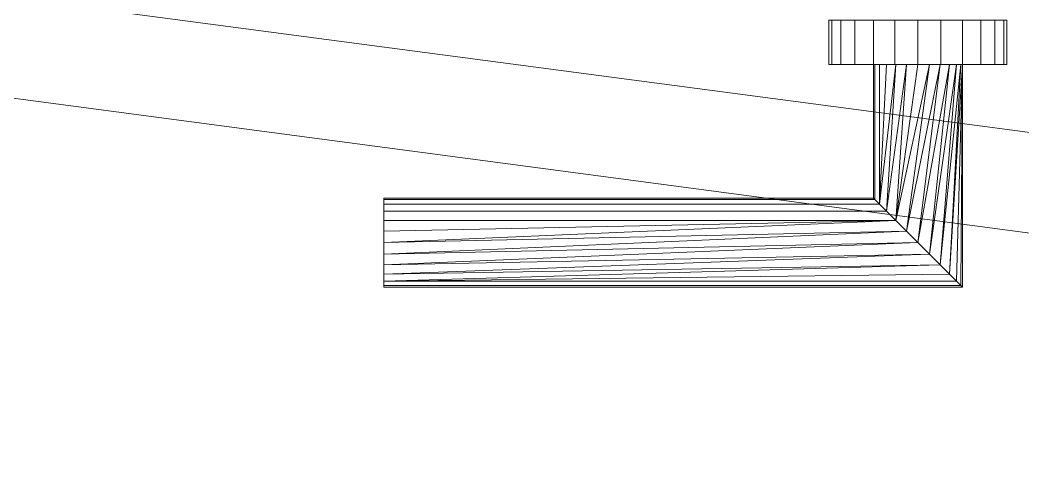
# Model space of a CAD drawing. Header units: millimetres. Extents: x -40035 to 35850, y -22604 to 20487.
# Drawn here: x 23841.5 to 24066.9, y -2227.6 to -2127.7 of the extents above; entities that cross this region are included whole.
import ezdxf

# ---------------------------------------------------------------- set-up
doc = ezdxf.new("R2010")
doc.units = ezdxf.units.MM
for name, color, linetype, lineweight in [('A-DOOR', 31, 'Continuous', 9), ('A-FLOR', 192, 'Continuous', 9), ('A-ROOF', 132, 'Continuous', 9), ('S-FNDN', 32, 'Continuous', 9)]:
    doc.layers.add(name, color=color, linetype=linetype, lineweight=lineweight)

# ---------------------------------------------------------------- blocks, each defined once
blk = doc.blocks.new('Drehflügel 1-flg - Variabel - Drehflügel 1-flg - Variabel-844973-_3D_')
at = {"layer": 'A-DOOR'}
mesh = blk.add_polyface(dxfattribs=at)
corners = [(-410.0000000000098, 106.9346140755706, 999.9999999999976), (-409.6592582629005, 106.9346140755706, 1002.588190451023), (-408.6602540378541, 106.9346140755706, 1004.999999999998), (-407.0710678118754, 106.9346140755706, 1007.071067811863), (-405.0000000000098, 106.9346140755706, 1008.660254037842), (-402.5881904510351, 106.9346140755706, 1009.659258262888), (-400.0000000000098, 106.9346140755706, 1009.999999999997), (-397.4118095489848, 106.9346140755706, 1009.659258262888), (-395.00000000001, 106.9346140755706, 1008.660254037842), (-392.9289321881446, 106.9346140755706, 1007.071067811863), (-391.3397459621657, 106.9346140755706, 1004.999999999997), (-390.3407417371195, 106.9346140755706, 1002.588190451022), (-390.0000000000102, 106.9346140755706, 999.9999999999976), (-390.0000000000102, 136.9346140755694, 999.9999999999976), (-390.3407417371195, 137.2753558126787, 1002.588190451023), (-391.3397459621657, 138.274360037725, 1004.999999999997), (-392.9289321881446, 139.8635462637038, 1007.071067811863), (-395.00000000001, 141.9346140755692, 1008.660254037842), (-397.4118095489848, 144.346423624544, 1009.659258262888), (-400.0000000000098, 146.9346140755692, 1009.999999999997), (-402.5881904510351, 149.5228045265943, 1009.659258262888), (-405.0000000000098, 151.9346140755691, 1008.660254037842), (-407.0710678118754, 154.0056818874346, 1007.071067811863), (-408.6602540378541, 155.5948681134135, 1004.999999999997), (-409.6592582629005, 156.5938723384598, 1002.588190451023), (-410.0000000000098, 156.9346140755692, 999.9999999999976)]
mesh.append_faces([[corners[k] for k in face] for face in [(0, 24, 25)]], dxfattribs={"vtx0": -1})
mesh.append_faces([[corners[k] for k in face] for face in [(7, 17, 6), (10, 15, 9), (21, 2, 20), (22, 1, 21), (6, 17, 5), (3, 20, 2), (4, 19, 3), (20, 3, 19)]], dxfattribs={"vtx0": -1, "vtx1": -1})
mesh.append_faces([[corners[k] for k in face] for face in [(5, 17, 18), (16, 7, 8), (0, 23, 24)]], dxfattribs={"vtx0": -1, "vtx2": -1})
mesh.append_faces([[corners[k] for k in face] for face in [(15, 16, 8), (16, 17, 7), (8, 9, 15), (18, 19, 4), (22, 23, 0), (4, 5, 18), (1, 2, 21), (0, 1, 22)]], dxfattribs={"vtx1": -1, "vtx2": -1})
mesh.append_faces([[corners[k] for k in face] for face in [(14, 15, 10, 11)]], dxfattribs={"vtx1": -1, "vtx3": -1})
mesh.append_faces([[corners[k] for k in face] for face in [(11, 12, 13, 14)]], dxfattribs={"vtx3": -1})
mesh = blk.add_polyface(dxfattribs=at)
corners = [(-390.0000000000102, 106.9346140755706, 999.9999999999976), (-390.3407417371195, 106.9346140755706, 997.4118095489723), (-391.3397459621657, 106.9346140755706, 994.9999999999976), (-392.9289321881446, 106.9346140755706, 992.9289321881323), (-395.00000000001, 106.9346140755706, 991.3397459621533), (-397.4118095489848, 106.9346140755706, 990.3407417371069), (-400.0000000000098, 106.9346140755706, 989.9999999999976), (-402.5881904510351, 106.9346140755706, 990.3407417371069), (-405.00000000001, 106.9346140755706, 991.3397459621533), (-407.0710678118754, 106.9346140755706, 992.9289321881323), (-408.6602540378541, 106.9346140755706, 994.9999999999976), (-409.6592582629005, 106.9346140755706, 997.4118095489723), (-410.0000000000098, 106.9346140755706, 999.9999999999976), (-410.0000000000098, 156.9346140755692, 999.9999999999976), (-409.6592582629005, 156.5938723384598, 997.4118095489723), (-408.6602540378543, 155.5948681134136, 994.9999999999976), (-407.0710678118754, 154.0056818874347, 992.9289321881323), (-405.00000000001, 151.9346140755692, 991.3397459621533), (-402.5881904510351, 149.5228045265944, 990.3407417371069), (-400.00000000001, 146.9346140755693, 989.9999999999976), (-397.4118095489849, 144.3464236245441, 990.3407417371069), (-395.0000000000102, 141.9346140755693, 991.3397459621533), (-392.9289321881446, 139.8635462637039, 992.9289321881323), (-391.3397459621657, 138.274360037725, 994.9999999999976), (-390.3407417371195, 137.2753558126787, 997.4118095489723), (-390.0000000000102, 136.9346140755694, 999.9999999999976)]
mesh.append_faces([[corners[k] for k in face] for face in [(1, 24, 25, 0)]], dxfattribs={"vtx0": -1})
mesh.append_faces([[corners[k] for k in face] for face in [(15, 12, 14), (20, 8, 19), (8, 20, 7), (3, 23, 2), (21, 7, 20)]], dxfattribs={"vtx0": -1, "vtx1": -1})
mesh.append_faces([[corners[k] for k in face] for face in [(11, 16, 17), (10, 17, 18), (17, 10, 11), (9, 18, 19), (21, 6, 7), (2, 23, 24, 1), (22, 4, 5)]], dxfattribs={"vtx0": -1, "vtx2": -1})
mesh.append_faces([[corners[k] for k in face] for face in [(15, 16, 12), (11, 12, 16), (8, 9, 19), (9, 10, 18), (21, 22, 5), (22, 23, 4), (5, 6, 21), (3, 4, 23)]], dxfattribs={"vtx1": -1, "vtx2": -1})
mesh.append_faces([[corners[k] for k in face] for face in [(12, 13, 14)]], dxfattribs={"vtx2": -1})
mesh = blk.add_polyface(dxfattribs=at)
corners = [(-410.0000000000098, 156.9346140755692, 999.9999999999976), (-409.6592582629005, 156.5938723384598, 1002.588190451023), (-408.6602540378541, 155.5948681134135, 1004.999999999997), (-407.0710678118754, 154.0056818874346, 1007.071067811863), (-405.0000000000098, 151.9346140755691, 1008.660254037842), (-402.5881904510351, 149.5228045265943, 1009.659258262888), (-400.0000000000098, 146.9346140755692, 1009.999999999997), (-397.4118095489848, 144.346423624544, 1009.659258262888), (-395.00000000001, 141.9346140755692, 1008.660254037842), (-392.9289321881446, 139.8635462637038, 1007.071067811863), (-391.3397459621657, 138.274360037725, 1004.999999999997), (-390.3407417371195, 137.2753558126787, 1002.588190451023), (-390.0000000000102, 136.9346140755694, 999.9999999999976), (-280.00000000001, 136.9346140755694, 999.9999999999981), (-280.00000000001, 137.2753558126786, 1002.588190451022), (-280.00000000001, 138.2743600377251, 1004.999999999998), (-280.00000000001, 139.8635462637037, 1007.071067811863), (-280.00000000001, 141.9346140755693, 1008.660254037842), (-280.00000000001, 144.3464236245441, 1009.659258262888), (-280.00000000001, 146.9346140755692, 1009.999999999997), (-280.00000000001, 149.5228045265943, 1009.659258262888), (-280.00000000001, 151.934614075569, 1008.660254037842), (-280.00000000001, 154.0056818874347, 1007.071067811863), (-280.00000000001, 155.5948681134134, 1004.999999999998), (-280.00000000001, 156.5938723384599, 1002.588190451022), (-280.00000000001, 156.9346140755692, 999.9999999999981)]
mesh.append_faces([[corners[k] for k in face] for face in [(1, 24, 25, 0)]], dxfattribs={"vtx0": -1})
mesh.append_faces([[corners[k] for k in face] for face in [(3, 23, 2), (4, 23, 3)]], dxfattribs={"vtx0": -1, "vtx1": -1})
mesh.append_faces([[corners[k] for k in face] for face in [(11, 14, 15, 10), (9, 16, 17, 8), (10, 15, 16, 9), (8, 17, 18), (2, 23, 24, 1), (22, 4, 5), (20, 6, 7)]], dxfattribs={"vtx0": -1, "vtx2": -1})
mesh.append_faces([[corners[k] for k in face] for face in [(7, 8, 19), (19, 20, 7), (18, 19, 8), (21, 22, 5), (20, 21, 6), (22, 23, 4), (5, 6, 21)]], dxfattribs={"vtx1": -1, "vtx2": -1})
mesh.append_faces([[corners[k] for k in face] for face in [(12, 13, 14, 11)]], dxfattribs={"vtx2": -1})
mesh = blk.add_polyface(dxfattribs=at)
corners = [(-390.0000000000102, 136.9346140755694, 999.9999999999976), (-390.3407417371195, 137.2753558126787, 997.4118095489723), (-391.3397459621658, 138.274360037725, 994.9999999999976), (-392.9289321881446, 139.8635462637039, 992.9289321881323), (-395.0000000000102, 141.9346140755693, 991.3397459621533), (-397.4118095489849, 144.3464236245441, 990.3407417371069), (-400.00000000001, 146.9346140755693, 989.9999999999976), (-402.5881904510351, 149.5228045265944, 990.3407417371069), (-405.00000000001, 151.9346140755692, 991.3397459621533), (-407.0710678118754, 154.0056818874347, 992.9289321881323), (-408.6602540378543, 155.5948681134136, 994.9999999999976), (-409.6592582629005, 156.5938723384598, 997.4118095489723), (-410.0000000000098, 156.9346140755692, 999.9999999999976), (-280.00000000001, 156.9346140755692, 999.9999999999981), (-280.00000000001, 156.5938723384598, 997.411809548972), (-280.00000000001, 155.5948681134137, 994.9999999999981), (-280.00000000001, 154.0056818874345, 992.928932188132), (-280.00000000001, 151.9346140755694, 991.3397459621533), (-280.00000000001, 149.5228045265945, 990.3407417371069), (-280.00000000001, 146.9346140755693, 989.9999999999976), (-280.00000000001, 144.346423624544, 990.3407417371069), (-280.00000000001, 141.9346140755692, 991.3397459621533), (-280.00000000001, 139.863546263704, 992.928932188132), (-280.00000000001, 138.2743600377249, 994.9999999999976), (-280.00000000001, 137.2753558126788, 997.411809548972), (-280.00000000001, 136.9346140755694, 999.9999999999981)]
mesh.append_faces([[corners[k] for k in face] for face in [(7, 17, 6), (9, 15, 8), (6, 18, 5), (5, 19, 4)]], dxfattribs={"vtx0": -1, "vtx1": -1})
mesh.append_faces([[corners[k] for k in face] for face in [(5, 18, 19)]], dxfattribs={"vtx0": -1, "vtx2": -1})
mesh.append_faces([[corners[k] for k in face] for face in [(13, 14, 11, 12)]], dxfattribs={"vtx1": -1})
mesh.append_faces([[corners[k] for k in face] for face in [(16, 17, 7), (15, 16, 8), (7, 8, 16), (9, 10, 15), (17, 18, 6), (20, 21, 4), (19, 20, 4)]], dxfattribs={"vtx1": -1, "vtx2": -1})
mesh.append_faces([[corners[k] for k in face] for face in [(14, 15, 10, 11), (21, 22, 3, 4), (23, 24, 1, 2), (22, 23, 2, 3)]], dxfattribs={"vtx1": -1, "vtx3": -1})
mesh.append_faces([[corners[k] for k in face] for face in [(24, 25, 0, 1)]], dxfattribs={"vtx3": -1})
mesh = blk.add_polyface(dxfattribs=at)
corners = [(-280.00000000001, 136.9346140755694, 999.9999999999981), (-280.00000000001, 137.2753558126788, 997.411809548972), (-280.00000000001, 138.2743600377249, 994.9999999999981), (-280.00000000001, 139.863546263704, 992.928932188132), (-280.00000000001, 141.9346140755692, 991.3397459621533), (-280.00000000001, 144.346423624544, 990.3407417371069), (-280.00000000001, 146.9346140755693, 989.9999999999976), (-280.00000000001, 149.5228045265945, 990.3407417371069), (-280.00000000001, 151.9346140755694, 991.3397459621533), (-280.00000000001, 154.0056818874345, 992.9289321881323), (-280.00000000001, 155.5948681134136, 994.9999999999981), (-280.00000000001, 156.5938723384598, 997.411809548972), (-280.00000000001, 156.9346140755692, 999.9999999999981), (-280.00000000001, 156.5938723384599, 1002.588190451022), (-280.00000000001, 155.5948681134134, 1004.999999999998), (-280.00000000001, 154.0056818874347, 1007.071067811863), (-280.00000000001, 151.934614075569, 1008.660254037842), (-280.00000000001, 149.5228045265943, 1009.659258262888), (-280.00000000001, 146.9346140755692, 1009.999999999997), (-280.00000000001, 144.3464236245441, 1009.659258262888), (-280.00000000001, 141.9346140755694, 1008.660254037842), (-280.00000000001, 139.8635462637037, 1007.071067811863), (-280.00000000001, 138.2743600377251, 1004.999999999998), (-280.00000000001, 137.2753558126786, 1002.588190451022)]
mesh.append_faces([[corners[k] for k in face] for face in [(17, 15, 16)]], dxfattribs={"vtx0": -1})
mesh.append_faces([[corners[k] for k in face] for face in [(21, 9, 17, 20)]], dxfattribs={"vtx0": -1, "vtx1": -1, "vtx2": -1})
mesh.append_faces([[corners[k] for k in face] for face in [(9, 21, 2, 5)]], dxfattribs={"vtx0": -1, "vtx1": -1, "vtx2": -1, "vtx3": -1})
mesh.append_faces([[corners[k] for k in face] for face in [(17, 13, 14, 15)]], dxfattribs={"vtx0": -1, "vtx3": -1})
mesh.append_faces([[corners[k] for k in face] for face in [(4, 5, 2, 3)]], dxfattribs={"vtx1": -1})
mesh.append_faces([[corners[k] for k in face] for face in [(5, 6, 9)]], dxfattribs={"vtx1": -1, "vtx2": -1})
mesh.append_faces([[corners[k] for k in face] for face in [(9, 10, 13, 17)]], dxfattribs={"vtx1": -1, "vtx2": -1, "vtx3": -1})
mesh.append_faces([[corners[k] for k in face] for face in [(7, 8, 9, 6)]], dxfattribs={"vtx2": -1})
mesh.append_faces([[corners[k] for k in face] for face in [(0, 1, 2, 21)]], dxfattribs={"vtx2": -1, "vtx3": -1})
mesh.append_faces([[corners[k] for k in face] for face in [(10, 11, 12, 13), (17, 18, 19, 20), (21, 22, 23, 0)]], dxfattribs={"vtx3": -1})
mesh = blk.add_polyface(dxfattribs=at)
corners = [(-420.0000000000098, 106.9346140755706, 999.9999999999976), (-419.3185165257913, 106.9346140755706, 1005.176380902048), (-417.3205080756987, 106.9346140755706, 1009.999999999998), (-414.1421356237408, 106.9346140755706, 1014.142135623728), (-410.0000000000098, 106.9346140755706, 1017.320508075686), (-405.1763809020603, 106.9346140755706, 1019.318516525779), (-400.0000000000098, 106.9346140755706, 1019.999999999998), (-394.8236190979595, 106.9346140755706, 1019.318516525779), (-390.0000000000098, 106.9346140755706, 1017.320508075686), (-385.8578643762792, 106.9346140755706, 1014.142135623728), (-382.6794919243212, 106.9346140755706, 1009.999999999997), (-380.6814834742286, 106.9346140755706, 1005.176380902048), (-380.00000000001, 106.9346140755706, 999.9999999999976), (-380.6814834742286, 106.9346140755706, 994.8236190979469), (-382.6794919243213, 106.9346140755706, 989.9999999999976), (-385.8578643762792, 106.9346140755706, 985.8578643762663), (-390.0000000000102, 106.9346140755706, 982.6794919243088), (-394.8236190979597, 106.9346140755706, 980.6814834742163), (-400.0000000000102, 106.9346140755706, 979.9999999999976), (-405.1763809020604, 106.9346140755706, 980.6814834742163), (-410.00000000001, 106.9346140755706, 982.6794919243088), (-414.142135623741, 106.9346140755706, 985.8578643762668), (-417.3205080756988, 106.9346140755706, 989.9999999999976), (-419.3185165257913, 106.9346140755706, 994.8236190979472)]
mesh.append_faces([[corners[k] for k in face] for face in [(7, 5, 6), (16, 13, 14, 15), (21, 19, 20)]], dxfattribs={"vtx0": -1})
mesh.append_faces([[corners[k] for k in face] for face in [(11, 16, 9, 10)]], dxfattribs={"vtx0": -1, "vtx1": -1})
mesh.append_faces([[corners[k] for k in face] for face in [(9, 21, 4, 5)]], dxfattribs={"vtx0": -1, "vtx1": -1, "vtx3": -1})
mesh.append_faces([[corners[k] for k in face] for face in [(16, 11, 12, 13)]], dxfattribs={"vtx0": -1, "vtx3": -1})
mesh.append_faces([[corners[k] for k in face] for face in [(0, 1, 4, 21), (16, 17, 21, 9)]], dxfattribs={"vtx1": -1, "vtx2": -1, "vtx3": -1})
mesh.append_faces([[corners[k] for k in face] for face in [(2, 3, 4, 1)]], dxfattribs={"vtx2": -1})
mesh.append_faces([[corners[k] for k in face] for face in [(7, 8, 9, 5), (17, 18, 19, 21)]], dxfattribs={"vtx2": -1, "vtx3": -1})
mesh.append_faces([[corners[k] for k in face] for face in [(21, 22, 23, 0)]], dxfattribs={"vtx3": -1})
mesh = blk.add_polyface(dxfattribs=at)
corners = [(-380.00000000001, 96.93461407557061, 999.9999999999976), (-380.6814834742287, 96.93461407557061, 994.8236190979469), (-382.6794919243213, 96.93461407557061, 989.9999999999973), (-385.8578643762792, 96.93461407557061, 985.8578643762663), (-390.0000000000102, 96.93461407557061, 982.6794919243088), (-394.8236190979598, 96.93461407557061, 980.6814834742163), (-400.0000000000102, 96.93461407557061, 979.9999999999976), (-405.1763809020605, 96.93461407557061, 980.6814834742163), (-410.00000000001, 96.93461407557061, 982.6794919243089), (-414.1421356237411, 96.93461407557061, 985.8578643762668), (-417.3205080756988, 96.93461407557061, 989.9999999999981), (-419.3185165257913, 96.93461407557061, 994.8236190979477), (-420.0000000000098, 96.93461407557061, 999.9999999999976), (-420.0000000000098, 106.9346140755706, 999.9999999999976), (-419.3185165257913, 106.9346140755706, 994.8236190979477), (-417.3205080756988, 106.9346140755706, 989.9999999999981), (-414.1421356237411, 106.9346140755706, 985.8578643762668), (-410.00000000001, 106.9346140755706, 982.6794919243089), (-405.1763809020605, 106.9346140755706, 980.6814834742163), (-400.0000000000102, 106.9346140755706, 979.9999999999976), (-394.8236190979598, 106.9346140755706, 980.6814834742163), (-390.0000000000102, 106.9346140755706, 982.6794919243088), (-385.8578643762792, 106.9346140755706, 985.8578643762663), (-382.6794919243213, 106.9346140755706, 989.9999999999973), (-380.6814834742287, 106.9346140755706, 994.8236190979469), (-380.00000000001, 106.9346140755706, 999.9999999999976)]
mesh.append_faces([[corners[k] for k in face] for face in [(13, 14, 11, 12), (0, 1, 24, 25)]], dxfattribs={"vtx1": -1})
mesh.append_faces([[corners[k] for k in face] for face in [(14, 15, 10, 11), (16, 17, 8, 9), (15, 16, 9, 10), (17, 18, 7, 8), (6, 7, 18, 19), (19, 20, 5, 6), (20, 21, 4, 5), (22, 23, 2, 3), (21, 22, 3, 4), (23, 24, 1, 2)]], dxfattribs={"vtx1": -1, "vtx3": -1})
mesh = blk.add_polyface(dxfattribs=at)
corners = [(-420.0000000000098, 96.93461407557061, 999.9999999999976), (-419.3185165257913, 96.93461407557061, 1005.176380902048), (-417.3205080756987, 96.93461407557061, 1009.999999999998), (-414.1421356237408, 96.93461407557061, 1014.142135623728), (-410.0000000000098, 96.93461407557061, 1017.320508075686), (-405.1763809020603, 96.93461407557061, 1019.318516525779), (-400.0000000000098, 96.93461407557061, 1019.999999999998), (-394.8236190979595, 96.93461407557061, 1019.318516525779), (-390.0000000000098, 96.93461407557061, 1017.320508075686), (-385.8578643762788, 96.93461407557061, 1014.142135623728), (-382.6794919243212, 96.93461407557061, 1009.999999999997), (-380.6814834742286, 96.93461407557061, 1005.176380902048), (-380.00000000001, 96.93461407557061, 999.9999999999976), (-380.00000000001, 106.9346140755706, 999.9999999999976), (-380.6814834742286, 106.9346140755706, 1005.176380902048), (-382.6794919243212, 106.9346140755706, 1009.999999999997), (-385.8578643762788, 106.9346140755706, 1014.142135623728), (-390.0000000000098, 106.9346140755706, 1017.320508075686), (-394.8236190979595, 106.9346140755706, 1019.318516525779), (-400.0000000000098, 106.9346140755706, 1019.999999999998), (-405.1763809020603, 106.9346140755706, 1019.318516525779), (-410.0000000000098, 106.9346140755706, 1017.320508075686), (-414.1421356237408, 106.9346140755706, 1014.142135623728), (-417.3205080756987, 106.9346140755706, 1009.999999999998), (-419.3185165257913, 106.9346140755706, 1005.176380902048), (-420.0000000000098, 106.9346140755706, 999.9999999999976)]
mesh.append_faces([[corners[k] for k in face] for face in [(13, 14, 11, 12), (0, 1, 24, 25)]], dxfattribs={"vtx1": -1})
mesh.append_faces([[corners[k] for k in face] for face in [(14, 15, 10, 11), (16, 17, 8, 9), (15, 16, 9, 10), (17, 18, 7, 8), (6, 7, 18, 19), (19, 20, 5, 6), (20, 21, 4, 5), (22, 23, 2, 3), (21, 22, 3, 4), (23, 24, 1, 2)]], dxfattribs={"vtx1": -1, "vtx3": -1})
mesh = blk.add_polyface(dxfattribs=at)
corners = [(-390.0000000000102, 106.9346140755706, 999.9999999999976), (-390.3407417371195, 106.9346140755706, 1002.588190451023), (-391.3397459621657, 106.9346140755706, 1004.999999999997), (-392.9289321881446, 106.9346140755706, 1007.071067811863), (-395.00000000001, 106.9346140755706, 1008.660254037842), (-397.4118095489848, 106.9346140755706, 1009.659258262888), (-400.0000000000098, 106.9346140755706, 1009.999999999997), (-402.5881904510351, 106.9346140755706, 1009.659258262888), (-405.0000000000098, 106.9346140755706, 1008.660254037842), (-407.0710678118754, 106.9346140755706, 1007.071067811863), (-408.6602540378541, 106.9346140755706, 1004.999999999997), (-409.6592582629005, 106.9346140755706, 1002.588190451023), (-410.0000000000098, 106.9346140755706, 999.9999999999976), (-409.6592582629005, 106.9346140755706, 997.4118095489723), (-408.6602540378541, 106.9346140755706, 994.9999999999976), (-407.0710678118754, 106.9346140755706, 992.9289321881323), (-405.00000000001, 106.9346140755706, 991.3397459621533), (-402.5881904510351, 106.9346140755706, 990.3407417371069), (-400.0000000000098, 106.9346140755706, 989.9999999999976), (-397.4118095489848, 106.9346140755706, 990.3407417371069), (-395.00000000001, 106.9346140755706, 991.3397459621533), (-392.9289321881446, 106.9346140755706, 992.9289321881323), (-391.3397459621657, 106.9346140755706, 994.9999999999976), (-390.3407417371195, 106.9346140755706, 997.4118095489723)]
mesh.append_faces([[corners[k] for k in face] for face in [(10, 16, 8, 9), (11, 14, 10)]], dxfattribs={"vtx0": -1, "vtx1": -1})
mesh.append_faces([[corners[k] for k in face] for face in [(8, 20, 23, 0)]], dxfattribs={"vtx0": -1, "vtx1": -1, "vtx3": -1})
mesh.append_faces([[corners[k] for k in face] for face in [(4, 7, 8, 0)]], dxfattribs={"vtx0": -1, "vtx2": -1, "vtx3": -1})
mesh.append_faces([[corners[k] for k in face] for face in [(13, 14, 11, 12), (3, 4, 2)]], dxfattribs={"vtx1": -1})
mesh.append_faces([[corners[k] for k in face] for face in [(1, 2, 4, 0)]], dxfattribs={"vtx1": -1, "vtx2": -1})
mesh.append_faces([[corners[k] for k in face] for face in [(16, 17, 20, 8)]], dxfattribs={"vtx1": -1, "vtx2": -1, "vtx3": -1})
mesh.append_faces([[corners[k] for k in face] for face in [(5, 6, 7, 4)]], dxfattribs={"vtx2": -1})
mesh.append_faces([[corners[k] for k in face] for face in [(14, 15, 16, 10)]], dxfattribs={"vtx2": -1, "vtx3": -1})
mesh.append_faces([[corners[k] for k in face] for face in [(17, 18, 19, 20), (20, 21, 22, 23)]], dxfattribs={"vtx3": -1})
mesh = blk.add_polyface(dxfattribs=at)
corners = [(-420.0000000000098, 96.93461407557061, 999.9999999999976), (-419.3185165257913, 96.93461407557061, 994.8236190979472), (-417.3205080756988, 96.93461407557061, 989.9999999999976), (-414.142135623741, 96.93461407557061, 985.8578643762668), (-410.00000000001, 96.93461407557061, 982.6794919243088), (-405.1763809020604, 96.93461407557061, 980.6814834742163), (-400.0000000000102, 96.93461407557061, 979.9999999999976), (-394.8236190979597, 96.93461407557061, 980.6814834742163), (-390.0000000000102, 96.93461407557061, 982.6794919243088), (-385.8578643762792, 96.93461407557061, 985.8578643762663), (-382.6794919243213, 96.93461407557061, 989.9999999999976), (-380.6814834742286, 96.93461407557061, 994.8236190979469), (-380.00000000001, 96.93461407557061, 999.9999999999976), (-380.6814834742286, 96.93461407557061, 1005.176380902048), (-382.6794919243212, 96.93461407557061, 1009.999999999997), (-385.8578643762792, 96.93461407557061, 1014.142135623728), (-390.0000000000098, 96.93461407557061, 1017.320508075686), (-394.8236190979595, 96.93461407557061, 1019.318516525779), (-400.0000000000098, 96.93461407557061, 1019.999999999998), (-405.1763809020603, 96.93461407557061, 1019.318516525779), (-410.0000000000098, 96.93461407557061, 1017.320508075686), (-414.1421356237408, 96.93461407557061, 1014.142135623728), (-417.3205080756987, 96.93461407557061, 1009.999999999998), (-419.3185165257913, 96.93461407557061, 1005.176380902048)]
mesh.append_faces([[corners[k] for k in face] for face in [(10, 8, 9), (5, 3, 4), (22, 20, 21)]], dxfattribs={"vtx0": -1})
mesh.append_faces([[corners[k] for k in face] for face in [(13, 8, 12), (17, 19, 15, 16)]], dxfattribs={"vtx0": -1, "vtx1": -1})
mesh.append_faces([[corners[k] for k in face] for face in [(3, 15, 20, 0)]], dxfattribs={"vtx0": -1, "vtx1": -1, "vtx2": -1, "vtx3": -1})
mesh.append_faces([[corners[k] for k in face] for face in [(15, 19, 20)]], dxfattribs={"vtx0": -1, "vtx2": -1})
mesh.append_faces([[corners[k] for k in face] for face in [(3, 7, 8, 15)]], dxfattribs={"vtx0": -1, "vtx2": -1, "vtx3": -1})
mesh.append_faces([[corners[k] for k in face] for face in [(20, 22, 23, 0)]], dxfattribs={"vtx0": -1, "vtx3": -1})
mesh.append_faces([[corners[k] for k in face] for face in [(18, 19, 17)]], dxfattribs={"vtx1": -1})
mesh.append_faces([[corners[k] for k in face] for face in [(11, 12, 8, 10)]], dxfattribs={"vtx1": -1, "vtx2": -1})
mesh.append_faces([[corners[k] for k in face] for face in [(1, 2, 3, 0)]], dxfattribs={"vtx2": -1})
mesh.append_faces([[corners[k] for k in face] for face in [(5, 6, 7, 3), (13, 14, 15, 8)]], dxfattribs={"vtx2": -1, "vtx3": -1})

msp = doc.modelspace()

# ---------------------------------------------------------------- block references
at = {"layer": 'A-DOOR', "rotation": 180}
msp.add_blockref('Drehflügel 1-flg - Variabel - Drehflügel 1-flg - Variabel-844973-_3D_', (23643.30117256149, -2030.728893744429, 4300), dxfattribs=at)

# ---------------------------------------------------------------- meshes
at = {"layer": 'A-FLOR'}
mesh = msp.add_polyface(dxfattribs=at)
corners = [(35708.39259647478, -19572.95317164709, 4299.999999999999), (35708.39259647484, 15367.44769506533, 4299.999999999999), (22023.39259623714, 15367.44769506538, 4299.999999999999), (22023.39259623714, 18917.44769506533, 4299.999999999999), (-33711.60740376364, 18917.44769506551, 4299.999999999999), (-33711.60740376362, 6517.447695065358, 4299.999999999999), (-39715.43777456971, 6517.447695065354, 4299.999999999999), (-39715.43777456971, 2191.31302077162, 4299.999999999999), (-39591.60740376364, 2191.31302077162, 4299.999999999999), (-39591.60740376362, 6397.447695065358, 4299.999999999999), (21318.39259623716, 6397.447695065161, 4299.999999999999), (21318.39259623715, -767.5523049348602, 4299.999999999999), (20018.39259623715, -767.5523049348602, 4299.999999999999), (20018.39259623715, -2467.552304934859, 4299.999999999999), (21083.39259623714, -2467.552304934863, 4299.999999999999), (21083.39259623714, -2287.552304934864, 4299.999999999999), (21318.39259623715, -2287.552304934864, 4299.999999999999), (21318.39259623713, -11702.55230493486, 4299.999999999999), (-39591.60740352523, -11702.55230493466, 4299.999999999999), (-39591.60740352522, -1458.686979228379, 4299.999999999999), (-39715.43777456971, -1458.686979228379, 4299.999999999999), (-39715.43777456971, -11822.55230493464, 4299.999999999999), (-33714.60740376361, -11822.55230493466, 4299.999999999999), (-33714.60740376362, -21222.55230493466, 4299.999999999999), (-31115.50901368769, -21222.55230493467, 4299.999999999999), (-30206.17866242789, -22450.2848884488, 4299.999999999999), (-28926.17866242789, -22450.28488844881, 4299.999999999999), (-27996.51597985033, -21222.5523049345, 4299.999999999999), (-7441.607403525208, -21222.55230493457, 4299.999999999999), (-6513.119142610258, -22476.15094458888, 4299.999999999999), (-5153.119142610255, -22476.15094458888, 4299.999999999999), (-4203.870185739985, -21222.55230493458, 4299.999999999999), (16285.39259623638, -21222.55230493465, 4299.999999999999), (17201.97716149857, -22460.07916715749, 4299.999999999999), (18551.82768878314, -22460.07916715749, 4299.999999999999), (19488.90678723186, -21222.55230493484, 4299.999999999999), (22024.56222566872, -21222.55230493485, 4299.999999999999), (22024.56222566872, -19572.95317164704, 4299.999999999999), (22144.56222566872, -19572.95317164704, 4299.999999999999), (22144.56222566872, -11942.55230493466, 4299.999999999999), (28098.39259647479, -11942.55230493465, 4299.999999999999), (28098.39259647479, 6606.483792312207, 4299.999999999999), (22168.90832943374, 6606.483792312207, 4299.999999999999), (22168.90832943374, 7667.447695065356, 4299.999999999999), (28098.39259647479, 7667.447695065356, 4299.999999999999), (28098.39259647479, 7684.409219292403, 4299.999999999999), (29453.39259647479, 7684.409219292403, 4299.999999999999), (29453.39259647479, -13074.80095893749, 4299.999999999999), (28098.3925964748, -13074.80095893749, 4299.999999999999), (23360.72511121083, -13074.80095893749, 4299.999999999999), (23360.72511121084, -19572.95317164705, 4299.999999999999), (-33594.60740376361, -12527.55230493466, 4299.999999999999), (-32514.60740376362, -12527.55230493467, 4299.999999999999), (-32514.60740376362, -11942.55230493466, 4299.999999999999), (-28326.7074035267, -11942.55230493466, 4299.999999999999), (-28326.70740352671, -14852.55230493466, 4299.999999999999), (-33594.60740376364, -14852.55230493464, 4299.999999999999), (-33591.60740376362, 9482.44769506534, 4299.999999999999), (-28884.60740376362, 9482.447695065324, 4299.999999999999), (-28884.60740376362, 6637.44769506532, 4299.999999999999), (-32514.60740376363, 6637.447695065334, 4299.999999999999), (-32514.60740376363, 7197.447695065356, 4299.999999999999), (-32914.60740376364, 7197.447695065358, 4299.999999999999), (-32914.60740376364, 7162.447695065337, 4299.999999999999), (-33591.60740376364, 7162.447695065343, 4299.999999999999), (-8951.69882743851, 6617.447695065336, 4299.999999999999), (-28414.60740376362, 6617.447695065401, 4299.999999999999), (-28414.60740376362, 9482.447695065342, 4299.999999999999), (-8951.698827438504, 9482.447695065279, 4299.999999999999)]
mesh.append_faces([[corners[k] for k in face] for face in [(9, 6, 7, 8), (63, 60, 61, 62)]], dxfattribs={"vtx0": -1})
mesh.append_faces([[corners[k] for k in face] for face in [(31, 17, 54), (16, 41, 11, 15), (58, 67, 4, 57)]], dxfattribs={"vtx0": -1, "vtx1": -1, "vtx2": -1})
mesh.append_faces([[corners[k] for k in face] for face in [(28, 31, 54, 55), (55, 24, 27, 28), (5, 66, 59, 60)]], dxfattribs={"vtx0": -1, "vtx1": -1, "vtx3": -1})
mesh.append_faces([[corners[k] for k in face] for face in [(56, 23, 24, 55), (18, 21, 22, 17), (42, 10, 11, 41), (65, 9, 10), (16, 40, 41), (2, 45, 46, 1), (59, 66, 67, 58), (5, 64, 57, 4), (9, 5, 6)]], dxfattribs={"vtx0": -1, "vtx2": -1})
mesh.append_faces([[corners[k] for k in face] for face in [(17, 31, 32, 37), (22, 53, 54, 17), (10, 42, 43, 2)]], dxfattribs={"vtx0": -1, "vtx2": -1, "vtx3": -1})
mesh.append_faces([[corners[k] for k in face] for face in [(68, 2, 3, 4)]], dxfattribs={"vtx0": -1, "vtx3": -1})
mesh.append_faces([[corners[k] for k in face] for face in [(20, 21, 18, 19)]], dxfattribs={"vtx1": -1})
mesh.append_faces([[corners[k] for k in face] for face in [(50, 0, 47), (11, 12, 15), (67, 68, 4)]], dxfattribs={"vtx1": -1, "vtx2": -1})
mesh.append_faces([[corners[k] for k in face] for face in [(68, 65, 10, 2), (65, 66, 5, 9), (63, 64, 5, 60)]], dxfattribs={"vtx1": -1, "vtx2": -1, "vtx3": -1})
mesh.append_faces([[corners[k] for k in face] for face in [(39, 40, 16, 17), (46, 47, 0, 1), (56, 51, 22, 23)]], dxfattribs={"vtx1": -1, "vtx3": -1})
mesh.append_faces([[corners[k] for k in face] for face in [(48, 49, 50, 47), (13, 14, 15, 12)]], dxfattribs={"vtx2": -1})
mesh.append_faces([[corners[k] for k in face] for face in [(35, 36, 37, 32), (37, 38, 39, 17), (51, 52, 53, 22), (43, 44, 45, 2)]], dxfattribs={"vtx2": -1, "vtx3": -1})
mesh.append_faces([[corners[k] for k in face] for face in [(32, 33, 34, 35), (28, 29, 30, 31), (24, 25, 26, 27)]], dxfattribs={"vtx3": -1})
mesh = msp.add_polyface(dxfattribs=at)
corners = [(22023.39259623714, 18917.44769506533, 4000), (22023.39259623714, 15367.44769506538, 4000), (35708.39259647484, 15367.44769506533, 4000), (35708.39259647478, -19572.95317164709, 4000), (23360.72511121083, -19572.95317164705, 4000), (23360.72511121083, -13074.80095893749, 4000), (28098.3925964748, -13074.80095893749, 4000), (29453.39259647479, -13074.80095893749, 4000), (29453.39259647479, 7684.409219292403, 4000), (28098.39259647479, 7684.409219292408, 4000), (28098.39259647479, 7667.447695065356, 4000), (22168.90832943374, 7667.447695065356, 4000), (22168.90832943374, 6606.483792312207, 4000), (28098.39259647479, 6606.483792312207, 4000), (28098.3925964748, -11942.55230493465, 4000), (22144.56222566872, -11942.55230493466, 4000), (22144.56222566873, -19572.95317164704, 4000), (22024.56222566872, -19572.95317164704, 4000), (22024.56222566872, -21222.55230493485, 4000), (19488.90678723186, -21222.55230493484, 4000), (18551.82768878314, -22460.07916715749, 4000), (17201.97716149857, -22460.07916715749, 4000), (16285.39259623638, -21222.55230493465, 4000), (-4203.870185739985, -21222.55230493458, 4000), (-5153.119142610255, -22476.15094458888, 4000), (-6513.119142610258, -22476.15094458888, 4000), (-7441.607403525208, -21222.55230493457, 4000), (-27996.51597985033, -21222.5523049345, 4000), (-28926.17866242789, -22450.28488844881, 4000), (-30206.17866242789, -22450.2848884488, 4000), (-31115.50901368769, -21222.55230493467, 4000), (-33714.60740376362, -21222.55230493466, 4000), (-33714.60740376361, -11822.55230493466, 4000), (-39715.43777456971, -11822.55230493464, 4000), (-39715.43777456971, -1458.686979228379, 4000), (-39591.60740352522, -1458.686979228379, 4000), (-39591.60740352523, -11702.55230493466, 4000), (21318.39259623713, -11702.55230493486, 4000), (21318.39259623715, -2287.552304934864, 4000), (21083.39259623714, -2287.552304934862, 4000), (21083.39259623714, -2467.552304934863, 4000), (20018.39259623715, -2467.552304934859, 4000), (20018.39259623715, -767.5523049348602, 4000), (21318.39259623715, -767.5523049348602, 4000), (21318.39259623716, 6397.447695065161, 4000), (-39591.60740376362, 6397.447695065358, 4000), (-39591.60740376364, 2191.31302077162, 4000), (-39715.43777456971, 2191.313020771619, 4000), (-39715.43777456971, 6517.447695065354, 4000), (-33711.60740376362, 6517.447695065358, 4000), (-33711.60740376364, 18917.44769506551, 4000), (-32514.60740376362, -12527.55230493467, 4000), (-33594.60740376361, -12527.55230493466, 4000), (-33594.60740376364, -14852.55230493464, 4000), (-28326.70740352671, -14852.55230493466, 4000), (-28326.7074035267, -11942.55230493466, 4000), (-32514.60740376362, -11942.55230493466, 4000), (-28884.60740376362, 9482.447695065324, 4000), (-33591.60740376362, 9482.447695065335, 4000), (-33591.60740376364, 7162.447695065343, 4000), (-32914.60740376364, 7162.447695065337, 4000), (-32914.60740376364, 7197.447695065358, 4000), (-32514.60740376363, 7197.447695065356, 4000), (-32514.60740376363, 6637.447695065334, 4000), (-28884.60740376362, 6637.44769506532, 4000), (-28414.60740376362, 6617.447695065401, 4000), (-8951.69882743851, 6617.447695065336, 4000), (-8951.698827438504, 9482.447695065279, 4000), (-28414.60740376362, 9482.447695065342, 4000)]
mesh.append_faces([[corners[k] for k in face] for face in [(6, 4, 5), (30, 28, 29), (36, 33, 34, 35)]], dxfattribs={"vtx0": -1})
mesh.append_faces([[corners[k] for k in face] for face in [(33, 36, 32)]], dxfattribs={"vtx0": -1, "vtx1": -1})
mesh.append_faces([[corners[k] for k in face] for face in [(23, 26, 55, 37)]], dxfattribs={"vtx0": -1, "vtx1": -1, "vtx2": -1, "vtx3": -1})
mesh.append_faces([[corners[k] for k in face] for face in [(30, 54, 27, 28), (43, 13, 38, 39), (50, 68, 57, 58)]], dxfattribs={"vtx0": -1, "vtx1": -1, "vtx3": -1})
mesh.append_faces([[corners[k] for k in face] for face in [(7, 3, 4, 6), (38, 14, 15, 37), (3, 7, 8, 2), (53, 31, 32, 52), (39, 42, 43)]], dxfattribs={"vtx0": -1, "vtx2": -1})
mesh.append_faces([[corners[k] for k in face] for face in [(32, 36, 37, 55), (49, 65, 66, 45), (67, 0, 1, 44), (49, 63, 64, 65), (49, 59, 60, 63)]], dxfattribs={"vtx0": -1, "vtx2": -1, "vtx3": -1})
mesh.append_faces([[corners[k] for k in face] for face in [(47, 48, 45, 46), (62, 63, 60, 61)]], dxfattribs={"vtx1": -1})
mesh.append_faces([[corners[k] for k in face] for face in [(55, 56, 32), (13, 14, 38), (66, 67, 44), (44, 45, 66), (48, 49, 45)]], dxfattribs={"vtx1": -1, "vtx2": -1})
mesh.append_faces([[corners[k] for k in face] for face in [(22, 23, 37, 17), (11, 12, 44, 1)]], dxfattribs={"vtx1": -1, "vtx2": -1, "vtx3": -1})
mesh.append_faces([[corners[k] for k in face] for face in [(30, 31, 53, 54), (26, 27, 54, 55), (43, 44, 12, 13), (8, 9, 1, 2), (50, 0, 67, 68), (68, 65, 64, 57), (58, 59, 49, 50)]], dxfattribs={"vtx1": -1, "vtx3": -1})
mesh.append_faces([[corners[k] for k in face] for face in [(20, 21, 22, 19), (24, 25, 26, 23)]], dxfattribs={"vtx2": -1})
mesh.append_faces([[corners[k] for k in face] for face in [(17, 18, 19, 22), (15, 16, 17, 37), (56, 51, 52, 32), (9, 10, 11, 1)]], dxfattribs={"vtx2": -1, "vtx3": -1})
mesh.append_faces([[corners[k] for k in face] for face in [(39, 40, 41, 42)]], dxfattribs={"vtx3": -1})
at = {"layer": 'A-ROOF'}
mesh = msp.add_polyface(dxfattribs=at)
corners = [(27844.34987676631, -2652.552304934632, 9285.216695203248), (27858.39259647478, 6397.447695065356, 8480.709821911429), (-39595.43777456969, 6397.447695065358, 8480.709821911429), (-39581.39505486117, -2652.552304934632, 9285.216695203248), (10886.45973798165, 3052.787576099215, 8778.036015782513), (12136.45973798165, 3052.787576099208, 8778.036015782513), (12136.45973798165, 1807.697532735232, 8888.719275202793), (10886.45973798165, 1807.697532735233, 8888.719275202793), (4886.459737981655, 3052.787576099227, 8778.036015782513), (6136.459737981653, 3052.787576099227, 8778.036015782513), (6136.459737981653, 1807.697532735253, 8888.719275202791), (4886.459737981655, 1807.697532735253, 8888.719275202791), (-31113.54026201834, 3052.787576099209, 8778.036015782513), (-29863.54026201834, 3052.787576099209, 8778.036015782513), (-29863.54026201834, 1807.697532735234, 8888.719275202793), (-31113.54026201834, 1807.697532735234, 8888.719275202793), (-25113.54026201833, 3052.787576099209, 8778.036015782513), (-23863.54026201833, 3052.787576099209, 8778.036015782513), (-23863.54026201833, 1807.697532735234, 8888.719275202793), (-25113.54026201833, 1807.697532735234, 8888.719275202793), (-19113.54026201833, 3052.787576099209, 8778.036015782513), (-17863.54026201832, 3052.787576099209, 8778.036015782513), (-17863.54026201832, 1807.697532735234, 8888.719275202793), (-19113.54026201833, 1807.697532735234, 8888.719275202793), (-13113.54026201834, 3052.787576099209, 8778.036015782513), (-11863.54026201834, 3052.787576099209, 8778.036015782513), (-11863.54026201834, 1807.697532735234, 8888.719275202793), (-13113.54026201834, 1807.697532735234, 8888.719275202793), (-7113.540262018338, 3052.787576099209, 8778.036015782513), (-5863.540262018339, 3052.787576099209, 8778.036015782513), (-5863.540262018339, 1807.697532735234, 8888.719275202793), (-7113.540262018338, 1807.697532735234, 8888.719275202793), (-1113.540262018341, 3052.787576099209, 8778.036015782513), (136.4597379816564, 3052.787576099209, 8778.036015782513), (136.4597379816564, 1807.697532735234, 8888.719275202793), (-1113.540262018341, 1807.697532735234, 8888.719275202793), (16886.45973798165, 3052.78757609919, 8778.036015782514), (18136.45973798165, 3052.78757609919, 8778.036015782514), (18136.45973798165, 1807.697532735215, 8888.719275202793), (16886.45973798165, 1807.697532735215, 8888.719275202793), (22886.45973798165, 3052.78757609917, 8778.036015782516), (24136.45973798165, 3052.78757609917, 8778.036015782516), (24136.45973798165, 1807.697532735196, 8888.719275202795), (22886.45973798165, 1807.697532735196, 8888.719275202795), (-37113.54026201834, 3052.787576099228, 8778.036015782513), (-35863.54026201833, 3052.787576099228, 8778.036015782513), (-35863.54026201833, 1807.697532735253, 8888.719275202791), (-37113.54026201834, 1807.697532735253, 8888.719275202791)]
mesh.append_faces([[corners[k] for k in face] for face in [(19, 3, 18)]], dxfattribs={"vtx0": -1, "vtx1": -1})
mesh.append_faces([[corners[k] for k in face] for face in [(39, 6, 0, 38), (35, 30, 0, 34), (25, 28, 2, 24), (21, 24, 2), (13, 16, 2, 12), (23, 18, 3, 22), (27, 22, 3)]], dxfattribs={"vtx0": -1, "vtx1": -1, "vtx2": -1})
mesh.append_faces([[corners[k] for k in face] for face in [(1, 41, 42, 0), (29, 1, 2, 28), (32, 29, 30, 35), (24, 21, 22, 27), (28, 25, 26, 31), (20, 17, 18, 23), (12, 45, 46, 15), (16, 13, 14, 19), (2, 16, 17)]], dxfattribs={"vtx0": -1, "vtx2": -1})
mesh.append_faces([[corners[k] for k in face] for face in [(0, 42, 43, 38), (0, 6, 7, 10), (0, 10, 11, 34), (2, 44, 45, 12)]], dxfattribs={"vtx0": -1, "vtx2": -1, "vtx3": -1})
mesh.append_faces([[corners[k] for k in face] for face in [(40, 41, 1, 37), (36, 37, 1, 5), (4, 5, 1, 9), (8, 9, 1, 33), (32, 33, 1, 29), (20, 21, 2, 17), (26, 27, 3, 31), (14, 15, 3, 19), (46, 47, 3, 15)]], dxfattribs={"vtx1": -1, "vtx2": -1, "vtx3": -1})
mesh.append_faces([[corners[k] for k in face] for face in [(43, 40, 37, 38), (39, 36, 5, 6), (7, 4, 9, 10), (11, 8, 33, 34), (3, 0, 30, 31), (47, 44, 2, 3)]], dxfattribs={"vtx1": -1, "vtx3": -1})
mesh = msp.add_polyface(dxfattribs=at)
corners = [(27681.51947910155, 6397.447695065356, 8300), (27667.47675939304, -2652.552304934632, 9104.506873291817), (-39404.5219374879, -2652.552304934632, 9104.506873291817), (-39418.56465719641, 6397.447695065356, 8300), (12136.45973798165, 3036.849186742703, 8598.743049538098), (10886.45973798165, 3036.849186742688, 8598.743049538101), (10886.45973798165, 1791.759143378722, 8709.426308958382), (12136.45973798165, 1791.759143378714, 8709.426308958382), (6136.459737981653, 3036.849186742707, 8598.743049538098), (4886.459737981655, 3036.849186742707, 8598.743049538098), (4886.459737981655, 1791.759143378733, 8709.426308958378), (6136.459737981653, 1791.759143378733, 8709.426308958378), (-29863.54026201834, 3036.849186742689, 8598.743049538101), (-31113.54026201834, 3036.849186742689, 8598.743049538101), (-31113.54026201834, 1791.759143378715, 8709.426308958382), (-29863.54026201834, 1791.759143378715, 8709.426308958382), (-23863.54026201833, 3036.849186742689, 8598.743049538101), (-25113.54026201833, 3036.849186742689, 8598.743049538101), (-25113.54026201833, 1791.759143378715, 8709.426308958382), (-23863.54026201833, 1791.759143378715, 8709.426308958382), (-17863.54026201832, 3036.849186742689, 8598.743049538101), (-19113.54026201833, 3036.849186742689, 8598.743049538101), (-19113.54026201833, 1791.759143378715, 8709.426308958382), (-17863.54026201832, 1791.759143378715, 8709.426308958382), (-11863.54026201834, 3036.849186742689, 8598.743049538101), (-13113.54026201834, 3036.849186742689, 8598.743049538101), (-13113.54026201834, 1791.759143378715, 8709.426308958382), (-11863.54026201834, 1791.759143378715, 8709.426308958382), (-5863.540262018339, 3036.849186742689, 8598.743049538101), (-7113.540262018338, 3036.849186742689, 8598.743049538101), (-7113.540262018338, 1791.759143378715, 8709.426308958382), (-5863.540262018339, 1791.759143378715, 8709.426308958382), (136.4597379816564, 3036.849186742689, 8598.743049538101), (-1113.540262018341, 3036.849186742689, 8598.743049538101), (-1113.540262018341, 1791.759143378715, 8709.426308958382), (136.4597379816564, 1791.759143378715, 8709.426308958382), (18136.45973798165, 3036.849186742669, 8598.743049538105), (16886.45973798165, 3036.849186742669, 8598.743049538105), (16886.45973798165, 1791.759143378695, 8709.426308958382), (18136.45973798165, 1791.759143378695, 8709.426308958382), (24136.45973798165, 3036.84918674265, 8598.743049538105), (22886.45973798165, 3036.84918674265, 8598.743049538105), (22886.45973798165, 1791.759143378676, 8709.426308958382), (24136.45973798165, 1791.759143378676, 8709.426308958382), (-35863.54026201833, 3036.849186742708, 8598.743049538098), (-37113.54026201834, 3036.849186742708, 8598.743049538098), (-37113.54026201834, 1791.759143378733, 8709.426308958378), (-35863.54026201833, 1791.759143378733, 8709.426308958378)]
mesh.append_faces([[corners[k] for k in face] for face in [(19, 2, 18)]], dxfattribs={"vtx0": -1, "vtx1": -1})
mesh.append_faces([[corners[k] for k in face] for face in [(10, 1, 35), (3, 25, 20), (2, 23, 26)]], dxfattribs={"vtx0": -1, "vtx1": -1, "vtx2": -1})
mesh.append_faces([[corners[k] for k in face] for face in [(1, 7, 38, 39), (1, 31, 34, 35), (3, 29, 24, 25), (3, 17, 12, 13), (2, 19, 22, 23)]], dxfattribs={"vtx0": -1, "vtx1": -1, "vtx3": -1})
mesh.append_faces([[corners[k] for k in face] for face in [(36, 41, 42, 39), (4, 37, 38, 7), (8, 5, 6, 11), (32, 9, 10, 35), (1, 6, 7), (31, 1, 2, 30), (3, 45, 46, 2)]], dxfattribs={"vtx0": -1, "vtx2": -1})
mesh.append_faces([[corners[k] for k in face] for face in [(0, 40, 41, 36), (0, 36, 37, 4), (0, 4, 5, 8), (0, 8, 9, 32), (0, 32, 33, 28), (1, 10, 11, 6), (3, 20, 21, 16), (2, 26, 27, 30), (2, 14, 15, 18), (2, 46, 47, 14)]], dxfattribs={"vtx0": -1, "vtx2": -1, "vtx3": -1})
mesh.append_faces([[corners[k] for k in face] for face in [(16, 17, 3)]], dxfattribs={"vtx1": -1, "vtx2": -1})
mesh.append_faces([[corners[k] for k in face] for face in [(42, 43, 1, 39), (44, 45, 3, 13)]], dxfattribs={"vtx1": -1, "vtx2": -1, "vtx3": -1})
mesh.append_faces([[corners[k] for k in face] for face in [(43, 40, 0, 1), (3, 0, 28, 29), (31, 28, 33, 34), (23, 20, 25, 26), (27, 24, 29, 30), (19, 16, 21, 22), (47, 44, 13, 14), (15, 12, 17, 18)]], dxfattribs={"vtx1": -1, "vtx3": -1})
at = {"layer": 'S-FNDN'}
mesh = msp.add_polyface(dxfattribs=at)
corners = [(-33835.43777456972, 6637.447695065337, -1400), (-33835.43777456972, 7349.301402671891, -1400), (-33835.43777456971, 8977.212038645841, -1400), (-33835.43777456969, 19037.44769506552, -1400), (22144.56222566873, 19037.44769506534, -1400), (22144.56222566873, 15367.44769506538, -1400), (35704.56222566878, 15367.44769506534, -1400), (35704.56222566873, -19572.5523049347, -1400), (22144.56222566873, -19572.55230493466, -1400), (22144.56222566873, -21342.55230493485, -1400), (19541.21247434559, -21342.55230493485, -1400), (16218.63612663756, -21342.55230493483, -1400), (-4158.570142823099, -21342.55230493477, -1400), (-7441.607403525208, -21342.55230493475, -1400), (-33835.43777456971, -21342.55230493466, -1400), (-33835.43777456969, -14330.69859732813, -1400), (-33835.43777456969, -12702.78796135414, -1400), (-33835.43777456969, -11942.55230493467, -1400), (-39835.43777456971, -11942.55230493466, -1400), (-39835.43777456968, 6637.447695065358, -1400)]
mesh.append_faces([[corners[k] for k in face] for face in [(5, 2, 3, 4)]], dxfattribs={"vtx0": -1})
mesh.append_faces([[corners[k] for k in face] for face in [(5, 12, 1, 2)]], dxfattribs={"vtx0": -1, "vtx1": -1, "vtx3": -1})
mesh.append_faces([[corners[k] for k in face] for face in [(13, 16, 17, 0)]], dxfattribs={"vtx0": -1, "vtx2": -1, "vtx3": -1})
mesh.append_faces([[corners[k] for k in face] for face in [(11, 12, 5, 8)]], dxfattribs={"vtx1": -1, "vtx2": -1, "vtx3": -1})
mesh.append_faces([[corners[k] for k in face] for face in [(12, 13, 0, 1)]], dxfattribs={"vtx1": -1, "vtx3": -1})
mesh.append_faces([[corners[k] for k in face] for face in [(6, 7, 8, 5)]], dxfattribs={"vtx2": -1})
mesh.append_faces([[corners[k] for k in face] for face in [(13, 14, 15, 16), (8, 9, 10, 11), (17, 18, 19, 0)]], dxfattribs={"vtx3": -1})
mesh = msp.add_polyface(dxfattribs=at)
corners = [(-33835.43777456972, 6637.447695065337), (-39835.43777456968, 6637.447695065358), (-39835.43777456971, -11942.55230493466), (-33835.43777456969, -11942.55230493467), (-33835.43777456969, -12702.78796135414), (-33835.43777456969, -14330.69859732813), (-33835.43777456971, -21342.55230493466), (-7441.607403525208, -21342.55230493474), (-4158.570142823094, -21342.55230493477), (16218.63612663755, -21342.55230493483), (19541.21247434559, -21342.55230493485), (22144.56222566873, -21342.55230493485), (22144.56222566873, -19572.55230493466), (35704.56222566873, -19572.5523049347), (35704.56222566878, 15367.44769506534), (22144.56222566873, 15367.44769506538), (22144.56222566873, 19037.44769506534), (-33835.43777456969, 19037.44769506552), (-33835.43777456971, 8977.212038645841), (-33835.43777456972, 7349.301402671891)]
mesh.append_faces([[corners[k] for k in face] for face in [(7, 4, 5, 6)]], dxfattribs={"vtx0": -1})
mesh.append_faces([[corners[k] for k in face] for face in [(4, 7, 3)]], dxfattribs={"vtx0": -1, "vtx1": -1})
mesh.append_faces([[corners[k] for k in face] for face in [(8, 15, 19, 0), (0, 3, 7, 8)]], dxfattribs={"vtx0": -1, "vtx1": -1, "vtx3": -1})
mesh.append_faces([[corners[k] for k in face] for face in [(15, 8, 9, 12)]], dxfattribs={"vtx0": -1, "vtx2": -1, "vtx3": -1})
mesh.append_faces([[corners[k] for k in face] for face in [(17, 18, 15, 16), (14, 15, 12, 13)]], dxfattribs={"vtx1": -1})
mesh.append_faces([[corners[k] for k in face] for face in [(18, 19, 15)]], dxfattribs={"vtx1": -1, "vtx2": -1})
mesh.append_faces([[corners[k] for k in face] for face in [(1, 2, 3, 0), (10, 11, 12, 9)]], dxfattribs={"vtx2": -1})

doc.saveas('drawing.dxf')
